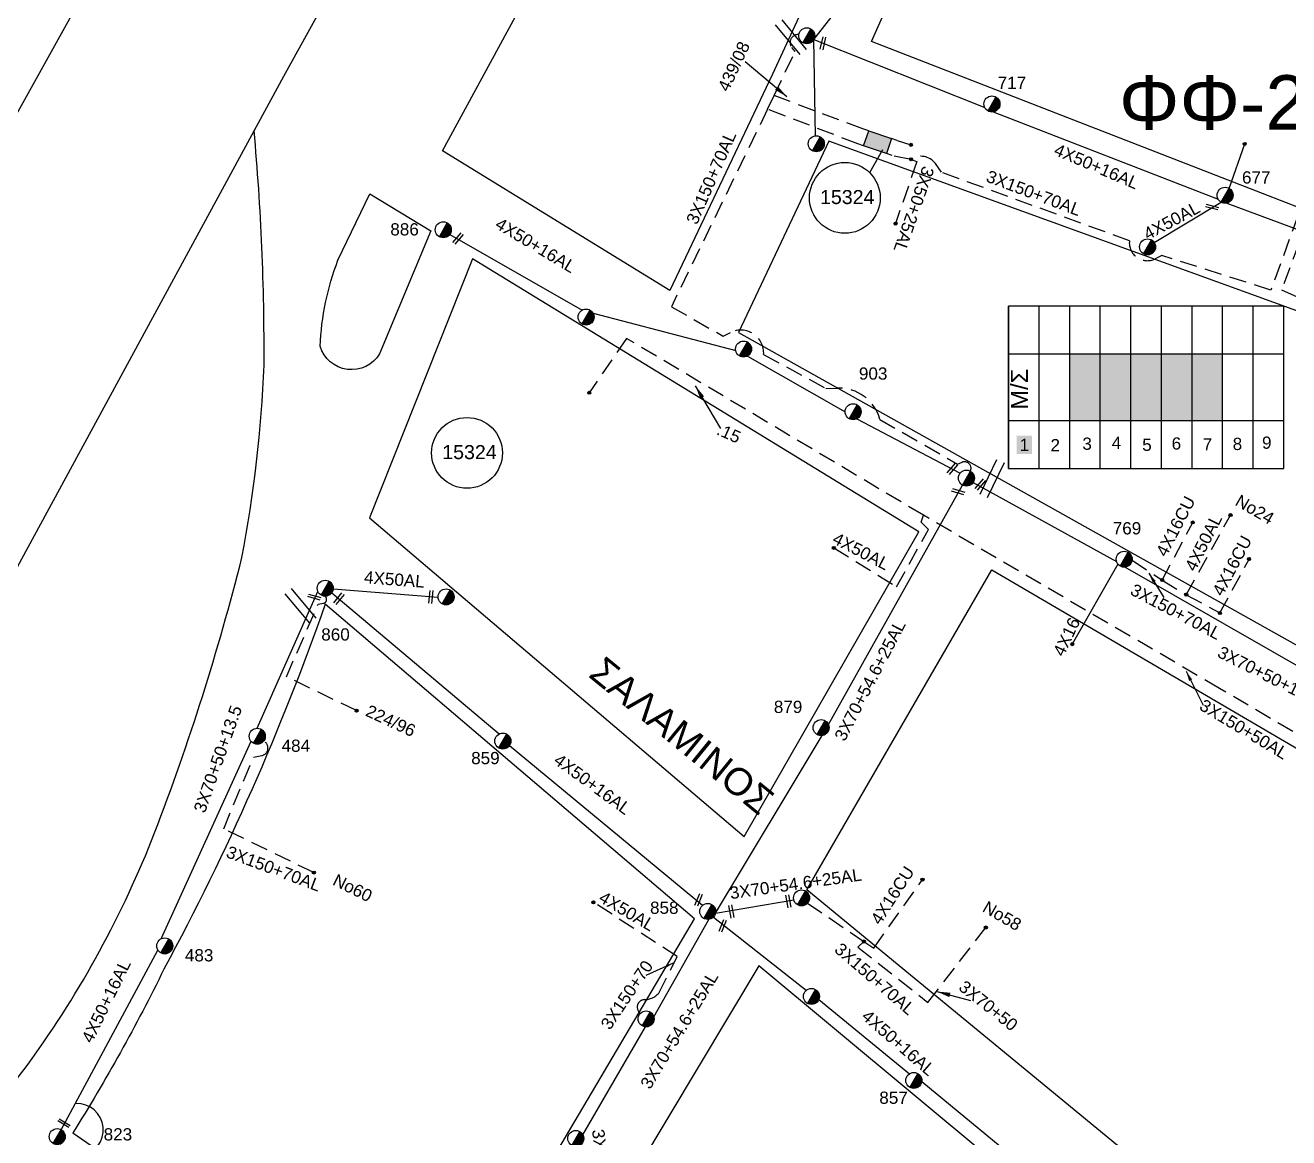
# Model space of a CAD drawing. Header units: millimetres. Extents: x 4486 to 5741, y 824 to 1856.
# Drawn here: x 5202.3 to 5388.3, y 1437.1 to 1600.9 of the extents above; entities that cross this region are included whole.
import ezdxf
from ezdxf.enums import TextEntityAlignment as Align

# ---------------------------------------------------------------- set-up
doc = ezdxf.new("R2010")
doc.units = ezdxf.units.MM
doc.linetypes.add('DASHED', pattern=[19.05, 12.7, -6.35])
for name, color, linetype in [('Link Box 4 Διευθύνσεων', 7, 'Continuous'), ('Ασφαλειοκιβώτια Χ.Τ 9 αναχωρήσεων', 7, 'Continuous'), ('Γέφυρες Εναερίου Δικτύου', 7, 'Continuous'), ('Γυμνά εναέρια ΧΤ (3Φ)   4x16CU', 7, 'Continuous'), ('Γυμνά εναέρια ΧΤ (3Φ)   4x50AL', 7, 'Continuous'), ('Γυμνά εναέρια ΧΤ και ΦΟΠ (3Φ)   4x50+16AL', 7, 'Continuous'), ('Εναέρια παροχή ΧΤ 4x16', 7, 'SYN_LINE'), ('Επιγραφές - Σχήματα', 7, 'Continuous'), ('Καλώδια ΧΤ   3x150+50AL', 7, 'DASHED'), ('Καλώδια ΧΤ   3x150+70AL', 7, 'DASHED'), ('Καλώδια ΧΤ   3x50+25AL', 7, 'DASHED'), ('Καλώδια ΧΤ   3X70+50+13.5', 7, 'Continuous'), ('Καλώδια ΧΤ   4x50+13.5', 7, 'Continuous'), ('Μηχανική τομή', 7, 'Continuous'), ('Στύλος ΦΜ', 7, 'Continuous'), ('Στύλος ΦΜ @ 1', 7, 'Continuous'), ('Συνδέσεις', 7, 'Continuous'), ('Συνεστραμμένα ΧΤ   3x70+54.6+25AL', 7, 'SYN_LINE'), ('Τομή', 7, 'Continuous'), ('Υπόβαθρο ΔΕΗ', 7, 'Continuous'), ('Υπόγεια Καλώδια Δικτύου ΧΤ   .15', 7, 'DASHED')]:
    doc.layers.add(name, color=color, linetype=linetype)
doc.styles.get("Standard").update_dxf_attribs({"font": 'ARIAL.TTF'})
doc.linetypes.add('SYN_LINE', pattern='A,0.5,-0.0001,["/\\/\\/\\/",Standard,S=0.1,R=0,X=0,Y=-0.05],-0.25', length=0.7501)
doc.dimstyles.new('ISO-25', dxfattribs={"dimtxt": 2.5, "dimasz": 2.5, "dimexe": 1.25, "dimexo": 0.625, "dimtad": 1, "dimtxsty": 'Standard', "dimcen": 2.5, "dimadec": 0, "dimazin": 0, "dimtfac": 1, "dimtmove": 0, "dimatfit": 3, "dimfxl": 1, "dimarcsym": 0})

# ---------------------------------------------------------------- blocks, each defined once
blk = doc.blocks.new('ΥΠΑΡΧΩΝ ΤΣΙΜΕΝΤΕΝΙΟΣ ΣΤΥΛΟΣ')
at = {"layer": 'Στύλος ΦΜ'}
blk.add_hatch(color=7, dxfattribs=at).paths.add_polyline_path([(-1.29, -2.28, 0.574793), (2.62, 0, 0.268822), (1.3, 2.27)])
at = {"layer": 'Στύλος ΦΜ', "color": 7}
blk.add_line((-1.29, -2.28), (1.3, 2.27), dxfattribs=at)
blk.add_circle((0, 0), 2.62, dxfattribs=at)
at = {"layer": 'Στύλος ΦΜ', "flags": 4}
for tag, p in [('ΑΡΙΘΜΟΣ', (-4.68, 8.05)), ('ΤΥΠΟΣ', (-4.91, 3.03))]:
    blk.add_attdef(tag, p, '', height=4, dxfattribs=at)
blk = doc.blocks.new('LINK BOX 4 ΑΝΑΧΩΡΗΣΕΩΝ')
at = {"layer": 'Link Box 4 Διευθύνσεων', "ltscale": 40}
blk.add_hatch(color=256, dxfattribs=at).paths.add_polyline_path([(-3.54, 0), (-3.54, -4.67), (3.54, -4.67), (3.54, 0)])
for p, q in [((-3.54, 0), (-5.33, 0)), ((5.33, 0), (3.54, 0)), ((-3.54, -4.67), (-5.33, -4.67)), ((5.33, -4.67), (3.54, -4.67))]:
    blk.add_line(p, q, dxfattribs=at)
blk.add_lwpolyline([(-3.54, -4.67), (-3.54, 0), (3.54, 0), (3.54, -4.67)], close=True, dxfattribs=at)
blk = doc.blocks.new('ΑΣΦΑΛΕΙΟΚΙΒΩΤΙΟ ΥΠΟΣΤΑΘΜΟΥ 9 ΑΝΑΧΩΡΗΣΕΩΝ')
at = {"layer": 'Ασφαλειοκιβώτια Χ.Τ 9 αναχωρήσεων', "ltscale": 40}
for p, q in [((-23.8, 40.36), (24.02, 40.36)), ((-9.72, 40.36), (-9.72, -40.64)), ((9.94, 40.36), (9.94, -40.64)), ((-23.8, 31.36), (24.02, 31.36)), ((-23.8, 22.36), (24.02, 22.36)), ((-23.8, 13.36), (24.02, 13.36)), ((-23.8, 4.36), (24.02, 4.36)), ((-23.8, -4.64), (24.02, -4.64)), ((-23.8, -13.64), (24.02, -13.64)), ((-23.8, -22.64), (24.02, -22.64)), ((-23.8, -31.64), (24.02, -31.64))]:
    blk.add_line(p, q, dxfattribs=at)
at = {"layer": 'Ασφαλειοκιβώτια Χ.Τ 9 αναχωρήσεων'}
blk.add_lwpolyline([(-23.8, -40.64), (24.02, -40.64), (24.02, 40.36), (-23.8, 40.36)], close=True, dxfattribs=at)
for s, p in [('1', (-18.67, 37.12)), ('2', (-18.76, 28.01)), ('3', (-18.31, 18.64)), ('4', (-18.05, 9.99)), ('5', (-18.64, 1.02)), ('6', (-18.25, -7.64)), ('7', (-18.51, -16.8)), ('8', (-18.38, -25.61)), ('9', (-18.01, -34.24))]:
    blk.add_text(s, height=3.6, rotation=270, dxfattribs=at).set_placement(p)
at = {"layer": 'Ασφαλειοκιβώτια Χ.Τ 9 αναχωρήσεων', "ltscale": 40}
for tag, height, p in [('ΟΝΟΜΑ', 5, (-0.16, 44.31)), ('ΚΕΙΜΕΝΟ 1', 2, (17.06, 35.59)), ('ΚΕΙΜΕΝΟ 2', 2, (17.06, 26.88)), ('ΚΕΙΜΕΝΟ 3', 2, (17.06, 17.69)), ('ΚΕΙΜΕΝΟ 4', 2, (17.06, 8.71)), ('ΚΕΙΜΕΝΟ 5', 2, (17.06, -0.13)), ('ΚΕΙΜΕΝΟ 6', 2, (17.06, -9.05)), ('ΚΕΙΜΕΝΟ 7', 2, (17.06, -18.13)), ('ΚΕΙΜΕΝΟ 8', 2, (17.06, -26.85)), ('ΚΕΙΜΕΝΟ 9', 2, (17.06, -35.99)), ('ΣΧ', 2, (-0.1, -42.64))]:
    blk.add_attdef(tag, text='', height=height, dxfattribs=at).set_placement(p, align=Align.MIDDLE_CENTER)
blk = doc.blocks.new('ΤΟΜΗ')
at = {"layer": 'Τομή', "ltscale": 40}
for p, q in [((-5.68, 0), (5.68, 0)), ((5.68, -2.33), (-5.68, -2.33))]:
    blk.add_line(p, q, dxfattribs=at)
blk = doc.blocks.new('ΜΗΧΑΝΙΚΗ ΤΟΜΗ')
at = {"layer": 'Μηχανική τομή', "ltscale": 40}
for p, q in [((-1.89, 0.78), (1.89, 0.78)), ((1.89, 0), (-1.89, 0))]:
    blk.add_line(p, q, dxfattribs=at)
blk = doc.blocks.new('_ΣΥΝΔΕΣΗ')
at = {"layer": 'Συνδέσεις', "linetype": 'SYN_LINE', "ltscale": 40}
blk.add_hatch(color=256, dxfattribs=at).paths.add_polyline_path([(0.5, -0.01, 1), (-0.5, -0.01, 1)])
at = {"layer": 'Συνδέσεις'}
blk.add_circle((0, -0.01), 0.5, dxfattribs=at)

msp = doc.modelspace()

# ---------------------------------------------------------------- hatches: boundary and pattern name
at = {"layer": 'Ασφαλειοκιβώτια Χ.Τ 9 αναχωρήσεων', "ltscale": 0.2}
for color, points in [(151, [(5356.04, 1552.53), (5356.04, 1542.7), (5360.54, 1542.7), (5360.54, 1552.53)]), (6, [(5360.54, 1552.53), (5360.54, 1542.7), (5365.04, 1542.7), (5365.04, 1552.53)]), (190, [(5365.04, 1552.53), (5365.04, 1542.7), (5369.54, 1542.7), (5369.54, 1552.53)]), (1, [(5369.54, 1552.53), (5369.54, 1542.7), (5374.04, 1542.7), (5374.04, 1552.53)]), (85, [(5374.04, 1552.53), (5374.04, 1542.7), (5378.54, 1542.7), (5378.54, 1552.53)]), (30, [(5348.21, 1537.77), (5350.51, 1537.77), (5350.51, 1540.48), (5348.21, 1540.48)])]:
    msp.add_hatch(color=color, dxfattribs=at).paths.add_polyline_path(points)

# ---------------------------------------------------------------- linework, layer by layer
at = {"layer": 'Γέφυρες Εναερίου Δικτύου', "linetype": 'DASHED', "ltscale": 0.2}
for points in [[(5325.62, 1585.64), (5312.54, 1590.55)], [(5330.67, 1583.92), (5332.67, 1583.3)]]:
    msp.add_lwpolyline(points, dxfattribs=at)
at = {"layer": 'Γέφυρες Εναερίου Δικτύου', "color": 190, "linetype": 'SYN_LINE', "ltscale": 8}
msp.add_lwpolyline([(5379.5, 1576.89), (5381.79, 1583.43)], dxfattribs=at)
at = {"layer": 'Γέφυρες Εναερίου Δικτύου', "color": 85, "linetype": 'DASHED', "ltscale": 0.2}
msp.add_lwpolyline([(5251.1, 1500), (5240.77, 1505), (5245.46, 1515.69), (5246.22, 1515.81, 0.696518), (5246.43, 1516.84, 1.730263)], format="xyb", dxfattribs=at)
at = {"layer": 'Γυμνά εναέρια ΧΤ (3Φ)   4x16CU', "color": 2, "linetype": 'DASHED', "ltscale": 0.2}
for points in [[(5369.65, 1519.23), (5374.15, 1527.7)], [(5378.14, 1514.38), (5382.43, 1522.32)]]:
    msp.add_lwpolyline(points, dxfattribs=at)
at = {"layer": 'Γυμνά εναέρια ΧΤ (3Φ)   4x16CU', "color": 85, "linetype": 'DASHED', "ltscale": 0.2}
msp.add_lwpolyline([(5325.75, 1466.01), (5327.23, 1465.06), (5334.38, 1475.13)], dxfattribs=at)
at = {"layer": 'Γυμνά εναέρια ΧΤ (3Φ)   4x50AL', "color": 190, "ltscale": 0.2}
msp.add_lwpolyline([(5368.49, 1568.9), (5378.33, 1574.84)], dxfattribs=at)
at = {"layer": 'Γυμνά εναέρια ΧΤ (3Φ)   4x50AL', "color": 2, "linetype": 'DASHED', "ltscale": 0.2}
for points in [[(5321.33, 1523.96), (5330.57, 1518.25), (5335.25, 1526.67), (5334.17, 1527.75), (5334.5, 1528.77)], [(5373.19, 1517.06), (5379.69, 1528.79)]]:
    msp.add_lwpolyline(points, dxfattribs=at)
at = {"layer": 'Γυμνά εναέρια ΧΤ (3Φ)   4x50AL', "color": 85, "ltscale": 0.2}
msp.add_lwpolyline([(5247.66, 1517.93), (5263.09, 1516.7)], dxfattribs=at)
at = {"layer": 'Γυμνά εναέρια ΧΤ (3Φ)   4x50AL', "color": 30, "linetype": 'DASHED', "ltscale": 0.2}
msp.add_lwpolyline([(5298.29, 1463.82), (5285.94, 1471.79)], dxfattribs=at)
at = {"layer": 'Γυμνά εναέρια ΧΤ και ΦΟΠ (3Φ)   4x50+16AL', "color": 190, "ltscale": 0.2}
for points in [[(5318.39, 1598.81), (5343.55, 1588.78)], [(5344.76, 1588.14), (5377.87, 1575.32)], [(5379.16, 1574.72), (5405.98, 1564.75)]]:
    msp.add_lwpolyline(points, dxfattribs=at)
at = {"layer": 'Γυμνά εναέρια ΧΤ και ΦΟΠ (3Φ)   4x50+16AL', "color": 30, "ltscale": 0.2}
for points in [[(5264.8, 1570.09), (5284.28, 1558.97)], [(5285.89, 1558.53), (5306.9, 1553)], [(5308.62, 1552.21), (5323, 1543.97)], [(5324.69, 1542.95), (5339.91, 1534.97)]]:
    msp.add_lwpolyline(points, dxfattribs=at)
at = {"layer": 'Γυμνά εναέρια ΧΤ και ΦΟΠ (3Φ)   4x50+16AL', "color": 85, "ltscale": 0.2}
for points in [[(5247.46, 1517.37), (5272.07, 1496.57)], [(5273.6, 1494.87), (5302.02, 1471.35)], [(5303.61, 1469.6), (5317.28, 1458.84)], [(5319.12, 1457.49), (5332.46, 1446.54)], [(5334.26, 1445.39), (5360.72, 1423.58)]]:
    msp.add_lwpolyline(points, dxfattribs=at)
at = {"layer": 'Γυμνά εναέρια ΧΤ και ΦΟΠ (3Φ)   4x50+16AL', "color": 151, "ltscale": 0.2}
msp.add_lwpolyline([(5207.63, 1438.31), (5221.87, 1464.74)], dxfattribs=at)
at = {"layer": 'Εναέρια παροχή ΧΤ 4x16', "color": 2, "ltscale": 15}
msp.add_lwpolyline([(5363.13, 1521.58), (5356.41, 1509.79)], dxfattribs=at)
at = {"layer": 'Επιγραφές - Σχήματα', "ltscale": 0.2}
msp.add_line((5328.48, 1582.56), (5326.58, 1579.18), dxfattribs=at)
for centre in [(5322.95, 1575.49), (5267.35, 1537.95)]:
    msp.add_circle(centre, 5.21, dxfattribs=at)
msp.add_arc((5209.95, 1438.29), 3.88, 279.3643, 92.0587, dxfattribs=at)
at = {"layer": 'Καλώδια ΧΤ   3x150+50AL', "color": 2, "ltscale": 0.2}
msp.add_lwpolyline([(5392.16, 1495), (5378.1, 1503.27), (5334.5, 1528.77)], dxfattribs=at)
at = {"layer": 'Καλώδια ΧΤ   3x150+70AL', "color": 30, "ltscale": 0.2}
for points in [[(5324.87, 1583.43), (5311.59, 1588.55), (5312.54, 1590.55), (5315.63, 1597.02), (5315.14, 1597.65, -0.660806), (5316.18, 1599.53, 47.111564)], [(5311.59, 1588.55), (5297.42, 1559.45), (5305.05, 1555.15), (5306.12, 1555.68, -0.578483), (5311, 1552.44), (5320.16, 1547.45), (5321.89, 1547.5, -0.344854), (5328.11, 1542.88), (5339.54, 1536.28), (5340.19, 1536.56, -0.697859), (5341.42, 1535.26, 1.614586)], [(5390.94, 1576.53), (5385.65, 1561.91), (5369.59, 1567.01), (5368.6, 1566.52, -0.595589), (5364.83, 1569.16), (5337.18, 1579.26), (5336.27, 1580.53, 0.406055), (5332.7, 1581.16), (5329.92, 1581.71)]]:
    msp.add_lwpolyline(points, format="xyb", dxfattribs=at)
at = {"layer": 'Καλώδια ΧΤ   3x150+70AL', "color": 151, "linetype": 'DASHED', "ltscale": 0.2}
msp.add_lwpolyline([(5392.41, 1575.92), (5387.21, 1561.95), (5396.12, 1558.02), (5396.89, 1558.12, -0.239906), (5401.45, 1556.52), (5424.65, 1548.12), (5429.01, 1549.83), (5436.99, 1549.03, -0.445809), (5437.83, 1547.88), (5445.29, 1546.13), (5445.7, 1544.57, 0.650635), (5446.7, 1544.41, 1.606381)], format="xyb", dxfattribs=at)
at = {"layer": 'Καλώδια ΧΤ   3x150+70AL', "color": 2, "ltscale": 0.2}
msp.add_lwpolyline([(5365.23, 1522.14), (5369.65, 1519.23), (5373.19, 1517.06), (5378.14, 1514.38)], dxfattribs=at)
at = {"layer": 'Καλώδια ΧΤ   3x150+70AL', "color": 151, "ltscale": 0.2}
msp.add_lwpolyline([(5244.81, 1476.16), (5231.54, 1482.61), (5235.93, 1493.14), (5237.17, 1493.4, 0.723275), (5237.42, 1495.5, 4.76069)], format="xyb", dxfattribs=at)
at = {"layer": 'Καλώδια ΧΤ   3x150+70AL', "color": 85, "ltscale": 0.2}
for points in [[(5317.47, 1471.68), (5325.75, 1466.01), (5324.88, 1465.2), (5335.18, 1457.05)], [(5335.18, 1457.05), (5343.7, 1468.08)]]:
    msp.add_lwpolyline(points, dxfattribs=at)
at = {"layer": 'Καλώδια ΧΤ   3x150+70AL', "color": 30, "linetype": 'DASHED', "ltscale": 0.2}
msp.add_lwpolyline([(5292.79, 1455.37), (5292.53, 1455.84, -0.567514), (5293.49, 1457.46, 0.216076), (5295.56, 1458.41), (5298.29, 1463.82)], format="xyb", dxfattribs=at)
at = {"layer": 'Καλώδια ΧΤ   3x50+25AL', "color": 30, "ltscale": 0.2}
msp.add_lwpolyline([(5332.7, 1581.16), (5333.53, 1580.84), (5330.4, 1571.7)], dxfattribs=at)
at = {"layer": 'Καλώδια ΧΤ   3X70+50+13.5', "color": 2, "ltscale": 0.2}
for points in [[(5341.83, 1533.6), (5362.94, 1521.94)], [(5364.19, 1521.13), (5393, 1504.63)]]:
    msp.add_lwpolyline(points, dxfattribs=at)
at = {"layer": 'Καλώδια ΧΤ   3X70+50+13.5', "color": 151, "ltscale": 20}
for points in [[(5236.45, 1497.41), (5245.4, 1517.54)], [(5222.34, 1466.41), (5235.57, 1495.5)]]:
    msp.add_lwpolyline(points, dxfattribs=at)
at = {"layer": 'Καλώδια ΧΤ   4x50+13.5', "color": 190, "ltscale": 0.2}
for points in [[(5318.39, 1598.81), (5331.74, 1615.85)], [(5318.63, 1584.63), (5318.39, 1598.81)]]:
    msp.add_lwpolyline(points, dxfattribs=at)
at = {"layer": 'Συνεστραμμένα ΧΤ   3x70+54.6+25AL', "color": 30, "ltscale": 20}
for points in [[(5320.55, 1497.97), (5340.26, 1533.22)], [(5303.93, 1470.19), (5319.59, 1496.33)], [(5294.84, 1454.95), (5302.95, 1469.28)], [(5284.41, 1437.57), (5293.62, 1453.45)]]:
    msp.add_lwpolyline(points, dxfattribs=at)
at = {"layer": 'Συνεστραμμένα ΧΤ   3x70+54.6+25AL', "color": 85, "ltscale": 15}
msp.add_lwpolyline([(5303.93, 1470.19), (5315.44, 1472.13)], dxfattribs=at)
at = {"layer": 'Υπόβαθρο ΔΕΗ', "ltscale": 0.2}
msp.add_lwpolyline([(5342.92, 1847.42), (5342.19, 1844.31), (5337.83, 1834.83), (5299.64, 1765.46), (5177.57, 1545.58), (5122.24, 1444.48)], dxfattribs=at)
msp.add_lwpolyline([(5372.65, 1829.37), (5355.63, 1799.2), (5311.58, 1719.53), (5280.75, 1666.51), (5240.33, 1593.35), (5194.56, 1509.08), (5136.21, 1401.63, 0.030837), (5176.24, 1422.57, 0.084575), (5203.01, 1448.31, 0.063403), (5221.37, 1482, 0.02973), (5234.23, 1522.55, 0.036632), (5237.49, 1550.88, 0.023476), (5236.02, 1585.42, -0.749229)], format="xyb", dxfattribs=at)
for points in [[(5302.41, 1653.63), (5333.04, 1638.7), (5312.29, 1593.72), (5297.18, 1561.83), (5263.76, 1582.42)], [(5342.34, 1633.26), (5423.41, 1603.13), (5417.4, 1566.13), (5414.19, 1564.53), (5326.89, 1598.49)], [(5414.63, 1549.73), (5320.57, 1583.84), (5307.31, 1555.65), (5402.77, 1502.17), (5408.14, 1507.02)], [(5333.85, 1526.35), (5268.17, 1566.52), (5253.01, 1528.38), (5308.13, 1481.48)], [(5405.16, 1485.23), (5397.75, 1433.09), (5386.07, 1417.06), (5317.35, 1473.61), (5344.59, 1520.73)], [(5310.27, 1462.42), (5270.4, 1395.79), (5339.37, 1347.47), (5378.27, 1405.81)]]:
    msp.add_lwpolyline(points, close=True, dxfattribs=at)
for points in [[(5253.06, 1576.07), (5262.03, 1570.66), (5254.49, 1552.51, -0.647468), (5245.73, 1553.65, -0.079281), (5248.36, 1566.32)], [(5246.49, 1515.67, -0.03908), (5222.74, 1461.93, -0.026768), (5209.32, 1437.83), (5261.08, 1402.06), (5300.82, 1469.34)]]:
    msp.add_lwpolyline(points, format="xyb", close=True, dxfattribs=at)
at = {"layer": 'Υπόγεια Καλώδια Δικτύου ΧΤ   .15', "color": 2, "ltscale": 0.2}
msp.add_lwpolyline([(5334.5, 1528.77), (5290.83, 1554.8), (5285.32, 1546.81)], dxfattribs=at)

# ---------------------------------------------------------------- block references
at = {"layer": 'Link Box 4 Διευθύνσεων', "xscale": 0.5, "yscale": 0.5, "zscale": 0.5, "rotation": 341.2336509733091}
msp.add_blockref('LINK BOX 4 ΑΝΑΧΩΡΗΣΕΩΝ', (5328.14, 1584.78), dxfattribs=at)
at = {"layer": 'Ασφαλειοκιβώτια Χ.Τ 9 αναχωρήσεων', "xscale": 0.5, "yscale": 0.5, "zscale": 0.5, "rotation": 90}
msp.add_blockref('ΑΣΦΑΛΕΙΟΚΙΒΩΤΙΟ ΥΠΟΣΤΑΘΜΟΥ 9 ΑΝΑΧΩΡΗΣΕΩΝ', (5367.22, 1547.56), dxfattribs=at)
at = {"layer": 'Μηχανική τομή'}
for p, xscale, yscale, zscale, rotation in [((5319.91, 1598.21), 0.500000000000583, 0.500000000000583, 0.500000000000583, 77.0988969598877), ((5376.92, 1573.95), 0.5000000000004635, 0.5000000000004635, 0.5000000000004635, 345.4139667488831), ((5265.88, 1569.63), 0.5000000000003105, 0.5000000000003105, 0.5000000000003105, 229.7703392608477), ((5338.62, 1535.72), 0.5000000000003105, 0.5000000000003105, 0.5000000000003105, 229.7703392608477), ((5342.74, 1533.41), 0.5000000000003105, 0.5000000000003105, 0.5000000000003105, 229.7703392608477), ((5339.68, 1532.42), 0.5000000000003307, 0.5000000000003307, 0.5000000000003307, 163.4031650018133), ((5244.94, 1516.91), 0.5000000000002729, 0.5000000000002729, 0.5000000000002729, 164.3412373150142), ((5248.34, 1516.62), 0.5000000000003105, 0.5000000000003105, 0.5000000000003105, 229.7703392608477), ((5261.83, 1516.76), 0.5000000000002126, 0.5000000000002126, 0.5000000000002126, 265.3034041074683), ((5301.24, 1472.23), 0.5000000000002922, 0.5000000000002922, 0.5000000000002922, 247.9577638709344), ((5314.46, 1471.91), 0.5000000000002455, 0.5000000000002455, 0.5000000000002455, 280.4244679566553), ((5306.04, 1470.4), 0.5000000000002455, 0.5000000000002455, 0.5000000000002455, 280.4244679566553), ((5304.79, 1468.4), 0.5000000000002922, 0.5000000000002922, 0.5000000000002922, 247.9577638709344), ((5208.13, 1439.44), 0.5000000000004935, 0.5000000000004935, 0.5000000000004935, 148.7634518763611)]:
    msp.add_blockref('ΜΗΧΑΝΙΚΗ ΤΟΜΗ', p, dxfattribs=dict(at, xscale=xscale, yscale=yscale, zscale=zscale, rotation=rotation))
at = {"layer": 'Στύλος ΦΜ @ 1', "ltscale": 40, "xscale": 0.4499999999998181, "yscale": 0.4499999999998181, "zscale": 0.4499999999998181}
for p in [(5317.35, 1599.36), (5318.75, 1583.46), (5367.5, 1568.27), (5284.87, 1557.95), (5308.05, 1553.24), (5340.84, 1534.24), (5264.27, 1516.75), (5316.58, 1472.44), (5318.03, 1457.93), (5293.71, 1454.62), (5283.36, 1437.03)]:
    msp.add_blockref('ΥΠΑΡΧΩΝ ΤΣΙΜΕΝΤΕΝΙΟΣ ΣΤΥΛΟΣ', p, dxfattribs=at)
at = {"layer": 'Στύλος ΦΜ @ 1', "ltscale": 40}
ref = msp.add_blockref('ΥΠΑΡΧΩΝ ΤΣΙΜΕΝΤΕΝΙΟΣ ΣΤΥΛΟΣ', (5344.6, 1589.31), dxfattribs=dict(at, xscale=0.4499999999998181, yscale=0.4499999999998181, zscale=0.4499999999998181))
ref.add_attrib('ΤΥΠΟΣ', '717', (5345.44, 1591.54), dxfattribs={"layer": 'Στύλος ΦΜ', "height": 1.8, "flags": 4})
ref = msp.add_blockref('ΥΠΑΡΧΩΝ ΤΣΙΜΕΝΤΕΝΙΟΣ ΣΤΥΛΟΣ', (5378.91, 1575.87), dxfattribs=dict(at, xscale=0.4499999999998181, yscale=0.4499999999998181, zscale=0.4499999999998181))
ref.add_attrib('ΤΥΠΟΣ', '677', (5381.39, 1577.6), dxfattribs={"layer": 'Στύλος ΦΜ', "height": 1.8, "flags": 4})
ref = msp.add_blockref('ΥΠΑΡΧΩΝ ΤΣΙΜΕΝΤΕΝΙΟΣ ΣΤΥΛΟΣ', (5263.86, 1570.79), dxfattribs=dict(at, xscale=0.4499999999998181, yscale=0.4499999999998181, zscale=0.4499999999998181))
ref.add_attrib('ΤΥΠΟΣ', '886', (5256.06, 1569.96), dxfattribs={"layer": 'Στύλος ΦΜ', "height": 1.8, "flags": 4})
ref = msp.add_blockref('ΥΠΑΡΧΩΝ ΤΣΙΜΕΝΤΕΝΙΟΣ ΣΤΥΛΟΣ', (5324.17, 1544.01), dxfattribs=dict(at, xscale=0.4499999999998181, yscale=0.4499999999998181, zscale=0.4499999999998181))
ref.add_attrib('ΤΥΠΟΣ', '903', (5325.02, 1548.73), dxfattribs={"layer": 'Στύλος ΦΜ', "height": 1.8, "flags": 4})
ref = msp.add_blockref('ΥΠΑΡΧΩΝ ΤΣΙΜΕΝΤΕΝΙΟΣ ΣΤΥΛΟΣ', (5364.06, 1522.3), dxfattribs=dict(at, xscale=0.4499999999998181, yscale=0.4499999999998181, zscale=0.4499999999998181))
ref.add_attrib('ΤΥΠΟΣ', '769', (5362.37, 1525.95), dxfattribs={"layer": 'Στύλος ΦΜ', "height": 1.8, "flags": 4})
ref = msp.add_blockref('ΥΠΑΡΧΩΝ ΤΣΙΜΕΝΤΕΝΙΟΣ ΣΤΥΛΟΣ', (5246.48, 1518.02), dxfattribs=dict(at, xscale=0.4499999999998181, yscale=0.4499999999998181, zscale=0.4499999999998181))
ref.add_attrib('ΤΥΠΟΣ', '860', (5245.9, 1510.32), dxfattribs={"layer": 'Στύλος ΦΜ', "height": 1.8, "flags": 4})
ref = msp.add_blockref('ΥΠΑΡΧΩΝ ΤΣΙΜΕΝΤΕΝΙΟΣ ΣΤΥΛΟΣ', (5319.46, 1497.5), dxfattribs=dict(at, xscale=0.4499999999998181, yscale=0.4499999999998181, zscale=0.4499999999998181))
ref.add_attrib('ΤΥΠΟΣ', '879', (5312.5, 1499.66), dxfattribs={"layer": 'Στύλος ΦΜ', "height": 1.8, "flags": 4})
ref = msp.add_blockref('ΥΠΑΡΧΩΝ ΤΣΙΜΕΝΤΕΝΙΟΣ ΣΤΥΛΟΣ', (5236.49, 1496.23), dxfattribs=dict(at, xscale=0.4499999999998181, yscale=0.4499999999998181, zscale=0.4499999999998181))
ref.add_attrib('ΤΥΠΟΣ', '484', (5240.06, 1493.94), dxfattribs={"layer": 'Στύλος ΦΜ', "height": 1.8, "flags": 4})
ref = msp.add_blockref('ΥΠΑΡΧΩΝ ΤΣΙΜΕΝΤΕΝΙΟΣ ΣΤΥΛΟΣ', (5272.62, 1495.53), dxfattribs=dict(at, xscale=0.4499999999998181, yscale=0.4499999999998181, zscale=0.4499999999998181))
ref.add_attrib('ΤΥΠΟΣ', '859', (5267.96, 1492.12), dxfattribs={"layer": 'Στύλος ΦΜ', "height": 1.8, "flags": 4})
ref = msp.add_blockref('ΥΠΑΡΧΩΝ ΤΣΙΜΕΝΤΕΝΙΟΣ ΣΤΥΛΟΣ', (5302.78, 1470.45), dxfattribs=dict(at, xscale=0.4499999999998181, yscale=0.4499999999998181, zscale=0.4499999999998181))
ref.add_attrib('ΤΥΠΟΣ', '858', (5294.28, 1470.09), dxfattribs={"layer": 'Στύλος ΦΜ', "height": 1.8, "flags": 4})
ref = msp.add_blockref('ΥΠΑΡΧΩΝ ΤΣΙΜΕΝΤΕΝΙΟΣ ΣΤΥΛΟΣ', (5222.87, 1465.37), dxfattribs=dict(at, xscale=0.4499999999998181, yscale=0.4499999999998181, zscale=0.4499999999998181))
ref.add_attrib('ΤΥΠΟΣ', '483', (5225.83, 1463.09), dxfattribs={"layer": 'Στύλος ΦΜ', "height": 1.8, "flags": 4})
ref = msp.add_blockref('ΥΠΑΡΧΩΝ ΤΣΙΜΕΝΤΕΝΙΟΣ ΣΤΥΛΟΣ', (5333.1, 1445.56), dxfattribs=dict(at, xscale=0.4499999999998181, yscale=0.4499999999998181, zscale=0.4499999999998181))
ref.add_attrib('ΤΥΠΟΣ', '857', (5328.02, 1442.12), dxfattribs={"layer": 'Στύλος ΦΜ', "height": 1.8, "flags": 4})
ref = msp.add_blockref('ΥΠΑΡΧΩΝ ΤΣΙΜΕΝΤΕΝΙΟΣ ΣΤΥΛΟΣ', (5207.05, 1437.29), dxfattribs=dict(at, xscale=0.4499999999998181, yscale=0.4499999999998181, zscale=0.4499999999998181))
ref.add_attrib('ΤΥΠΟΣ', '823', (5213.88, 1436.73), dxfattribs={"layer": 'Στύλος ΦΜ', "height": 1.8, "flags": 4})
at = {"layer": 'Συνδέσεις', "xscale": 0.4499999999998181, "yscale": 0.4499999999998181, "zscale": 0.4499999999998181}
for p in [(5332.67, 1583.3), (5381.79, 1583.44), (5332.7, 1581.17), (5330.41, 1571.7), (5285.33, 1546.8), (5379.7, 1528.8), (5374.15, 1527.71), (5321.33, 1523.97), (5382.43, 1522.32), (5369.65, 1519.24), (5373.19, 1517.07), (5378.14, 1514.38), (5356.41, 1509.79), (5251.1, 1500), (5244.81, 1476.17), (5334.38, 1475.13), (5285.94, 1471.8), (5343.7, 1468.08), (5325.75, 1466.02)]:
    msp.add_blockref('_ΣΥΝΔΕΣΗ', p, dxfattribs=at)
at = {"layer": 'Τομή'}
for p, xscale, yscale, zscale, rotation in [((5315.47, 1599.53), 0.5000000000001217, 0.5000000000001217, 0.5000000000001217, 309.427049501416), ((5344.09, 1534.41), 0.4999999999999178, 0.4999999999999178, 0.4999999999999178, 64.23826003610391), ((5243.29, 1515.8), 0.499999999999846, 0.499999999999846, 0.499999999999846, 310.0762254359041)]:
    msp.add_blockref('ΤΟΜΗ', p, dxfattribs=dict(at, xscale=xscale, yscale=yscale, zscale=zscale, rotation=rotation))

# ---------------------------------------------------------------- texts
at = {"layer": 'Γυμνά εναέρια ΧΤ (3Φ)   4x16CU', "ltscale": 0.2}
for rotation, p in [(62.6282, (5371.62, 1527.15)), (62.3649, (5379.93, 1521.35)), (57.3146, (5329.95, 1472.82))]:
    msp.add_text('4X16CU', height=1.8, rotation=rotation, dxfattribs=at).set_placement(p, align=Align.MIDDLE)
at = {"layer": 'Γυμνά εναέρια ΧΤ (3Φ)   4x50AL', "ltscale": 0.2}
for rotation, p in [(28.2356, (5371.04, 1572.14)), (63.1823, (5375.72, 1524.76)), (332.5292, (5325.35, 1523.48)), (355.6566, (5256.67, 1519.33)), (329.6124, (5290.9, 1470.49))]:
    msp.add_text('4X50AL', height=1.8, rotation=rotation, dxfattribs=at).set_placement(p, align=Align.MIDDLE)
at = {"layer": 'Γυμνά εναέρια ΧΤ και ΦΟΠ (3Φ)   4x50+16AL', "ltscale": 0.2}
for rotation, p in [(336.9131, (5359.99, 1580.13)), (329.0195, (5277.46, 1568.52)), (323.8836, (5285.82, 1489.18)), (64.0366, (5214.24, 1457.26)), (318.9809, (5330.85, 1451.11))]:
    msp.add_text('4X50+16AL', height=1.8, rotation=rotation, dxfattribs=at).set_placement(p, align=Align.MIDDLE)
at = {"layer": 'Εναέρια παροχή ΧΤ 4x16', "ltscale": 20}
msp.add_text('4X16', height=1.8, rotation=64.633, dxfattribs=at).set_placement((5355.57, 1510.88), align=Align.MIDDLE)
at = {"layer": 'Επιγραφές - Σχήματα', "ltscale": 0.2, "attachment_point": 1}
for s, insert, char_height, width, rotation in [('439/08', (5304.17, 1591.74), 1.8, 6.948, 65.1541), ('Μ/Σ', (5347.38, 1544.31), 2.5, 4.9247, 90), ('Νο24', (5381.13, 1531.9), 1.8, 6.948, 329.9352), ('ΣΑΛΑΜΙΝΟΣ', (5287.58, 1508.21), 4, 29.1423, 320.7778), ('224/96', (5253.02, 1500.95), 1.8, 6.948, 335.1541), ('Νο60', (5248.23, 1476.05), 1.8, 6.948, 333.572), ('Νο58', (5343.95, 1472.08), 1.8, 6.948, 329.9352), ('3Χ70+50', (5340.67, 1460.43), 1.8, 6.948, 321.489)]:
    msp.add_mtext(s, dxfattribs=dict(at, insert=insert, char_height=char_height, width=width, rotation=rotation))
for s, insert, char_height, width in [('ΦΦ-25', (5363.28, 1593.54), 8, 50.8867), ('15324', (5319.3, 1576.64), 2.06, 8.1693), ('15324', (5263.71, 1539.09), 2.06, 8.1693)]:
    msp.add_mtext(s, dxfattribs=dict(at, insert=insert, char_height=char_height, width=width))
at = {"layer": 'Καλώδια ΧΤ   3x150+50AL', "ltscale": 0.2}
msp.add_text('3X150+50AL', height=1.8, rotation=328.9608, dxfattribs=at).set_placement((5381.69, 1497.27), align=Align.MIDDLE)
at = {"layer": 'Καλώδια ΧΤ   3x150+70AL', "ltscale": 0.2}
for rotation, p in [(66.4056, (5303.28, 1578.48)), (339.3516, (5350.75, 1576.2)), (332.1746, (5371.67, 1514.58)), (339.3707, (5238.91, 1476.75)), (319.0175, (5327.38, 1460.51))]:
    msp.add_text('3X150+70AL', height=1.8, rotation=rotation, dxfattribs=at).set_placement(p, align=Align.MIDDLE)
at = {"layer": 'Καλώδια ΧΤ   3x150+70AL', "ltscale": 0.2, "insert": (5286.89, 1453.88), "char_height": 1.8, "width": 6.948, "attachment_point": 1, "rotation": 55.9894}
msp.add_mtext('3Χ150+70', dxfattribs=at)
at = {"layer": 'Καλώδια ΧΤ   3x50+25AL', "ltscale": 0.2}
msp.add_text('3X50+25AL', height=1.8, rotation=250.6932, dxfattribs=at).set_placement((5333.12, 1573.77), align=Align.MIDDLE)
at = {"layer": 'Καλώδια ΧΤ   3X70+50+13.5', "ltscale": 0.2}
for rotation, p in [(333.2255, (5385.39, 1505.08)), (70.4464, (5230.68, 1492.89))]:
    msp.add_text('3X70+50+13.5', height=1.8, rotation=rotation, dxfattribs=at).set_placement(p, align=Align.MIDDLE)
at = {"layer": 'Συνεστραμμένα ΧΤ   3x70+54.6+25AL', "ltscale": 20}
for rotation, p in [(62.466, (5326.65, 1504.46)), (8.1093, (5315.72, 1474.52)), (58.8335, (5298.58, 1452.98)), (277.8074, (5287.95, 1428.68))]:
    msp.add_text('3X70+54.6+25AL', height=1.8, rotation=rotation, dxfattribs=at).set_placement(p, align=Align.MIDDLE)
at = {"layer": 'Υπόγεια Καλώδια Δικτύου ΧΤ   .15', "ltscale": 0.2}
msp.add_text('.15', height=1.8, rotation=336.1037, dxfattribs=at).set_placement((5305.88, 1540.82), align=Align.MIDDLE)

# ---------------------------------------------------------------- leaders
at = {"layer": 'Επιγραφές - Σχήματα', "ltscale": 40}
for points, override in [([(5314.43, 1590.37), (5308.27, 1595.51)], {"dimasz": 2, "dimtad": 0}), ([(5300.94, 1547.83), (5304.64, 1541.55)], {"dimasz": 2, "dimtad": 0}), ([(5367.69, 1520.23), (5369.89, 1516.68)], {"dimasz": 1.5, "dimtad": 0}), ([(5373.16, 1505.83), (5375.68, 1500.83)], {"dimasz": 1.5, "dimtad": 0}), ([(5297.68, 1462.82), (5293.64, 1461.02)], {"dimasz": 1, "dimtad": 0}), ([(5336.47, 1458.66), (5341.44, 1457.34)], {"dimasz": 2, "dimtad": 0})]:
    msp.add_leader(points, dimstyle='ISO-25', override=override, dxfattribs=at)

doc.saveas('drawing.dxf')
